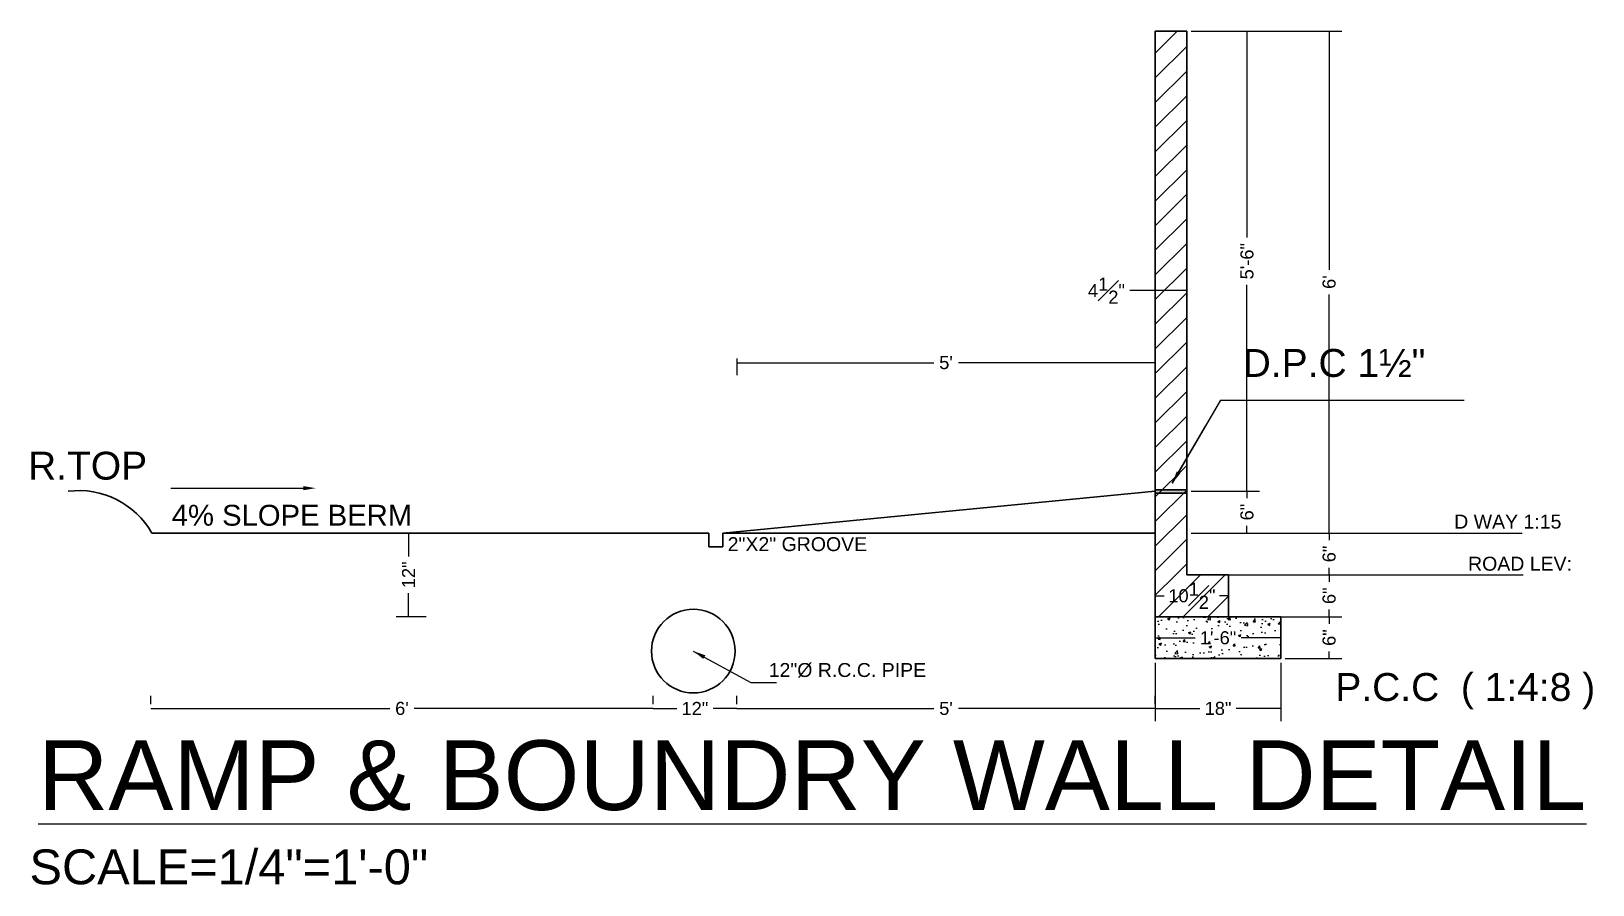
# Model space of a CAD drawing. Header units: inches. Extents: x 2124 to 5445, y -39 to 2337.
# Drawn here: x 4215.2 to 4439.1, y 1777.3 to 1899.7 of the extents above; entities that cross this region are included whole.
import ezdxf

# ---------------------------------------------------------------- set-up
doc = ezdxf.new("R2010")
doc.units = ezdxf.units.IN
doc.layers.get('Defpoints').update_dxf_attribs({"color": 3})
for name, color, linetype in [('Dimensions', 91, 'Continuous'), ('Hatching', 230, 'Continuous'), ('Pipe', 11, 'Continuous'), ('Ramp', 134, 'Continuous')]:
    doc.layers.add(name, color=color, linetype=linetype)
doc.layers.add('Lettering', color=7, linetype='Continuous', true_color=0xecbcd1)
doc.layers.add('Road', color=254, linetype='Continuous', lineweight=30)
doc.layers.add('Walls', color=7, linetype='Continuous', lineweight=30, true_color=0xf0a998)
doc.styles.get("Standard").update_dxf_attribs({"font": 'arial.ttf'})
doc.dimstyles.get("Standard").update_dxf_attribs({"dimscale": 10, "dimtxt": 0.1875, "dimasz": 0.18, "dimexe": 0.18, "dimexo": 0.0625, "dimgap": 0.09, "dimtad": 0, "dimdec": 4, "dimzin": 0, "dimdsep": 46, "dimlunit": 4, "dimtxsty": 'Standard', "dimblk": 'NONE', "dimcen": 0.09, "dimadec": 0, "dimazin": 2, "dimtfac": 1, "dimtdec": 4, "dimtofl": 0, "dimtmove": 0, "dimatfit": 3, "dimfxl": 1, "dimfrac": 1, "dimtolj": 1, "dimtzin": 0, "dimarcsym": 0})
pattern_1 = [(45, (4363.8352, 1806.2256), (-1.76777, 1.76777), [])]

# ---------------------------------------------------------------- blocks, each defined once
blk = doc.blocks.new('*D126')
at = {"layer": 'Defpoints', "color": 0, "transparency": 16777216}
for p in [(4376.39, 1812.72), (4394.39, 1812.72), (4394.39, 1812.68)]:
    blk.add_point(p, dxfattribs=at)
at = {"layer": 'Dimensions', "color": 0, "lineweight": -2, "transparency": 16777216}
for p, q in [((4376.39, 1812.68), (4382.09, 1812.68)), ((4376.39, 1812.09), (4376.39, 1810.88)), ((4394.39, 1812.68), (4388.7, 1812.68)), ((4394.39, 1812.09), (4394.39, 1810.88))]:
    blk.add_line(p, q, dxfattribs=at)
at = {"layer": 'Dimensions', "color": 0, "transparency": 16777216, "insert": (4385.39, 1812.68), "char_height": 1.875, "attachment_point": 5}
blk.add_mtext('\\A1;1\'-6"', dxfattribs=at)
blk = doc.blocks.new('_None')
blk = doc.blocks.new('*D127')
at = {"layer": 'Defpoints', "color": 0, "transparency": 16777216}
for p in [(4376.39, 1818.72), (4386.89, 1818.72), (4386.89, 1818.72)]:
    blk.add_point(p, dxfattribs=at)
at = {"layer": 'Dimensions', "color": 0, "lineweight": -2, "transparency": 16777216}
for p, q in [((4376.39, 1819.34), (4376.39, 1820.52)), ((4386.89, 1819.34), (4386.89, 1820.52)), ((4376.39, 1818.72), (4377.68, 1818.72)), ((4386.89, 1818.72), (4385.6, 1818.72))]:
    blk.add_line(p, q, dxfattribs=at)
at = {"layer": 'Dimensions', "color": 0, "transparency": 16777216, "insert": (4381.64, 1818.72), "char_height": 1.875, "attachment_point": 5}
blk.add_mtext('\\A1;10{\\H1x;\\S1#2;}"', dxfattribs=at)
blk = doc.blocks.new('*D128')
at = {"layer": 'Defpoints', "color": 0, "transparency": 16777216}
for p in [(4394.39, 1815.72), (4401.32, 1815.72), (4394.39, 1809.72)]:
    blk.add_point(p, dxfattribs=at)
at = {"layer": 'Dimensions', "color": 0, "lineweight": -2, "transparency": 16777216}
for p, q in [((4395.02, 1815.72), (4403.12, 1815.72)), ((4401.32, 1815.72), (4401.32, 1814.7)), ((4395.02, 1809.72), (4403.12, 1809.72)), ((4401.32, 1809.72), (4401.32, 1810.74))]:
    blk.add_line(p, q, dxfattribs=at)
at = {"layer": 'Dimensions', "color": 0, "transparency": 16777216, "insert": (4401.32, 1812.72), "char_height": 1.875, "attachment_point": 5, "rotation": 90}
blk.add_mtext('\\A1;6"', dxfattribs=at)
blk = doc.blocks.new('*D129')
at = {"layer": 'Defpoints', "color": 0, "transparency": 16777216}
for p in [(4386.89, 1821.72), (4401.32, 1821.72), (4386.89, 1815.72)]:
    blk.add_point(p, dxfattribs=at)
at = {"layer": 'Dimensions', "color": 0, "lineweight": -2, "transparency": 16777216}
for p, q in [((4387.52, 1821.72), (4403.12, 1821.72)), ((4401.32, 1821.72), (4401.32, 1820.7)), ((4387.52, 1815.72), (4403.12, 1815.72)), ((4401.32, 1815.72), (4401.32, 1816.74))]:
    blk.add_line(p, q, dxfattribs=at)
at = {"layer": 'Dimensions', "color": 0, "transparency": 16777216, "insert": (4401.32, 1818.72), "char_height": 1.875, "attachment_point": 5, "rotation": 90}
blk.add_mtext('\\A1;6"', dxfattribs=at)
blk = doc.blocks.new('*D130')
at = {"layer": 'Defpoints', "color": 0, "transparency": 16777216}
for p in [(4380.89, 1827.72), (4380.89, 1821.72), (4401.32, 1821.72)]:
    blk.add_point(p, dxfattribs=at)
at = {"layer": 'Dimensions', "color": 0, "lineweight": -2, "transparency": 16777216}
for p, q in [((4381.52, 1827.72), (4403.12, 1827.72)), ((4401.32, 1827.72), (4401.32, 1826.7)), ((4401.32, 1821.72), (4401.32, 1822.74)), ((4381.52, 1821.72), (4403.12, 1821.72))]:
    blk.add_line(p, q, dxfattribs=at)
at = {"layer": 'Dimensions', "color": 0, "transparency": 16777216, "insert": (4401.32, 1824.72), "char_height": 1.875, "attachment_point": 5, "rotation": 90}
blk.add_mtext('\\A1;6"', dxfattribs=at)
blk = doc.blocks.new('*D131')
at = {"layer": 'Defpoints', "color": 0, "transparency": 16777216}
for p in [(4380.89, 1833.72), (4380.89, 1827.72), (4389.54, 1827.72)]:
    blk.add_point(p, dxfattribs=at)
at = {"layer": 'Dimensions', "color": 0, "lineweight": -2, "transparency": 16777216}
for p, q in [((4381.52, 1833.72), (4391.34, 1833.72)), ((4389.54, 1833.72), (4389.54, 1832.7)), ((4381.52, 1827.72), (4391.34, 1827.72)), ((4389.54, 1827.72), (4389.54, 1828.74))]:
    blk.add_line(p, q, dxfattribs=at)
at = {"layer": 'Dimensions', "color": 0, "transparency": 16777216, "insert": (4389.54, 1830.72), "char_height": 1.875, "attachment_point": 5, "rotation": 90}
blk.add_mtext('\\A1;6"', dxfattribs=at)
blk = doc.blocks.new('*D132')
at = {"layer": 'Defpoints', "color": 0, "transparency": 16777216}
for p in [(4380.89, 1899.72), (4380.89, 1833.72), (4389.54, 1833.72)]:
    blk.add_point(p, dxfattribs=at)
at = {"layer": 'Dimensions', "color": 0, "lineweight": -2, "transparency": 16777216}
for p, q in [((4381.52, 1899.72), (4391.34, 1899.72)), ((4389.54, 1899.72), (4389.54, 1870.11)), ((4389.54, 1833.72), (4389.54, 1863.33)), ((4381.52, 1833.72), (4391.34, 1833.72))]:
    blk.add_line(p, q, dxfattribs=at)
at = {"layer": 'Dimensions', "color": 0, "transparency": 16777216, "insert": (4389.54, 1866.72), "char_height": 1.875, "attachment_point": 5, "rotation": 90}
blk.add_mtext('\\A1;5\'-6"', dxfattribs=at)
blk = doc.blocks.new('*D122')
at = {"layer": 'Defpoints', "color": 0, "transparency": 16777216}
for p in [(4380.89, 1899.72), (4380.89, 1827.72), (4401.32, 1827.72)]:
    blk.add_point(p, dxfattribs=at)
at = {"layer": 'Dimensions', "color": 0, "lineweight": -2, "transparency": 16777216}
for p, q in [((4381.52, 1899.72), (4403.12, 1899.72)), ((4401.32, 1899.72), (4401.32, 1865.49)), ((4401.32, 1827.72), (4401.32, 1861.95)), ((4381.52, 1827.72), (4403.12, 1827.72))]:
    blk.add_line(p, q, dxfattribs=at)
at = {"layer": 'Dimensions', "color": 0, "transparency": 16777216, "insert": (4401.32, 1863.72), "char_height": 1.875, "attachment_point": 5, "rotation": 90}
blk.add_mtext("\\A1;6'", dxfattribs=at)
blk = doc.blocks.new('*D133')
at = {"layer": 'Defpoints', "color": 0, "transparency": 16777216}
for p in [(4376.39, 1809.72), (4394.39, 1809.72), (4394.39, 1802.55)]:
    blk.add_point(p, dxfattribs=at)
at = {"layer": 'Dimensions', "color": 0, "lineweight": -2, "transparency": 16777216}
for p, q in [((4376.39, 1809.09), (4376.39, 1800.75)), ((4394.39, 1809.09), (4394.39, 1800.75)), ((4376.39, 1802.55), (4382.78, 1802.55)), ((4394.39, 1802.55), (4388.01, 1802.55))]:
    blk.add_line(p, q, dxfattribs=at)
at = {"layer": 'Dimensions', "color": 0, "transparency": 16777216, "insert": (4385.39, 1802.55), "char_height": 1.875, "attachment_point": 5}
blk.add_mtext('\\A1;18"', dxfattribs=at)
blk = doc.blocks.new('*D123')
at = {"layer": 'Defpoints', "color": 0, "transparency": 16777216}
for p in [(4316.39, 1802.55), (4316.39, 1802.55), (4376.39, 1802.55)]:
    blk.add_point(p, dxfattribs=at)
at = {"layer": 'Dimensions', "color": 0, "lineweight": -2, "transparency": 16777216}
for p, q in [((4316.39, 1803.18), (4316.39, 1804.35)), ((4316.39, 1802.55), (4344.63, 1802.55)), ((4376.39, 1802.55), (4348.16, 1802.55)), ((4376.39, 1803.18), (4376.39, 1804.35))]:
    blk.add_line(p, q, dxfattribs=at)
at = {"layer": 'Dimensions', "color": 0, "transparency": 16777216, "insert": (4346.39, 1802.55), "char_height": 1.875, "attachment_point": 5}
blk.add_mtext("\\A1;5'", dxfattribs=at)
blk = doc.blocks.new('*D124')
at = {"layer": 'Defpoints', "color": 0, "transparency": 16777216}
for p in [(4304.39, 1802.55), (4304.39, 1802.55), (4316.39, 1802.55)]:
    blk.add_point(p, dxfattribs=at)
at = {"layer": 'Dimensions', "color": 0, "lineweight": -2, "transparency": 16777216}
for p, q in [((4304.39, 1803.18), (4304.39, 1804.35)), ((4304.39, 1802.55), (4307.78, 1802.55)), ((4316.39, 1802.55), (4313.01, 1802.55)), ((4316.39, 1803.18), (4316.39, 1804.35))]:
    blk.add_line(p, q, dxfattribs=at)
at = {"layer": 'Dimensions', "color": 0, "transparency": 16777216, "insert": (4310.39, 1802.55), "char_height": 1.875, "width": 5.5342, "attachment_point": 5}
blk.add_mtext('\\A1;12"', dxfattribs=at)
blk = doc.blocks.new('*D125')
at = {"layer": 'Defpoints', "color": 0, "transparency": 16777216}
for p in [(4232.39, 1802.55), (4232.39, 1802.55), (4304.39, 1802.55)]:
    blk.add_point(p, dxfattribs=at)
at = {"layer": 'Dimensions', "color": 0, "lineweight": -2, "transparency": 16777216}
for p, q in [((4232.39, 1803.18), (4232.39, 1804.35)), ((4232.39, 1802.55), (4266.63, 1802.55)), ((4304.39, 1802.55), (4270.16, 1802.55)), ((4304.39, 1803.18), (4304.39, 1804.35))]:
    blk.add_line(p, q, dxfattribs=at)
at = {"layer": 'Dimensions', "color": 0, "transparency": 16777216, "insert": (4268.39, 1802.55), "char_height": 1.875, "attachment_point": 5}
blk.add_mtext("\\A1;6'", dxfattribs=at)
blk = doc.blocks.new('*D134')
at = {"layer": 'Defpoints', "color": 0, "transparency": 16777216}
for p in [(4272.47, 1827.72), (4269.34, 1815.72), (4272.47, 1815.72)]:
    blk.add_point(p, dxfattribs=at)
at = {"layer": 'Dimensions', "color": 0, "lineweight": -2, "transparency": 16777216}
for p, q in [((4271.85, 1827.72), (4267.54, 1827.72)), ((4269.34, 1827.72), (4269.34, 1824.34)), ((4269.34, 1815.72), (4269.34, 1819.1)), ((4271.85, 1815.72), (4267.54, 1815.72))]:
    blk.add_line(p, q, dxfattribs=at)
at = {"layer": 'Dimensions', "color": 0, "transparency": 16777216, "insert": (4269.34, 1821.72), "char_height": 1.875, "width": 5.5342, "attachment_point": 5, "rotation": 90}
blk.add_mtext('\\A1;12"', dxfattribs=at)
blk = doc.blocks.new('*D135')
at = {"layer": 'Defpoints', "color": 0, "transparency": 16777216}
for p in [(4376.39, 1863.05), (4380.89, 1863.05), (4380.89, 1862.5)]:
    blk.add_point(p, dxfattribs=at)
at = {"layer": 'Dimensions', "color": 0, "lineweight": -2, "transparency": 16777216}
for p, q in [((4376.39, 1862.5), (4372.75, 1862.5)), ((4380.89, 1862.5), (4376.39, 1862.5)), ((4376.39, 1862.43), (4376.39, 1860.7)), ((4380.89, 1862.43), (4380.89, 1860.7))]:
    blk.add_line(p, q, dxfattribs=at)
at = {"layer": 'Dimensions', "color": 0, "transparency": 16777216, "insert": (4369.39, 1862.5), "char_height": 1.875, "attachment_point": 5}
blk.add_mtext('\\A1;4{\\H1x;\\S1#2;}"', dxfattribs=at)
blk = doc.blocks.new('*D136')
at = {"layer": 'Defpoints', "color": 0, "transparency": 16777216}
for p in [(4316.39, 1853.37), (4316.39, 1852.16), (4376.39, 1853.37)]:
    blk.add_point(p, dxfattribs=at)
at = {"layer": 'Dimensions', "color": 0, "lineweight": -2, "transparency": 16777216}
for p, q in [((4316.39, 1852.75), (4316.39, 1850.36)), ((4316.39, 1852.16), (4344.63, 1852.16)), ((4376.39, 1852.16), (4348.16, 1852.16)), ((4376.39, 1852.75), (4376.39, 1850.36))]:
    blk.add_line(p, q, dxfattribs=at)
at = {"layer": 'Dimensions', "color": 0, "transparency": 16777216, "insert": (4346.39, 1852.16), "char_height": 1.875, "attachment_point": 5}
blk.add_mtext("\\A1;5'", dxfattribs=at)

msp = doc.modelspace()

# ---------------------------------------------------------------- hatches: boundary and pattern name
at = {"layer": 'Hatching'}
h = msp.add_hatch(dxfattribs=at)
h.set_pattern_fill('ANSI31', color=256, scale=20)
h.set_pattern_definition(pattern_1)
h.paths.add_polyline_path([(4380.89381, 1899.71786), (4376.39381, 1899.71786), (4376.39381, 1833.71786), (4380.89381, 1833.71786)])
h.paths.add_polyline_path([(4380.89381, 1827.71786), (4380.89381, 1833.71786), (4376.39381, 1833.71786), (4376.39381, 1821.71786), (4380.89381, 1821.71786)])
h = msp.add_hatch(color=256, dxfattribs=at)
h.dxf.hatch_style = 1
h.paths.add_polyline_path([(4380.89381, 1833.92596), (4376.39381, 1833.92596), (4376.39381, 1833.71786), (4376.39381, 1833.42596), (4380.89381, 1833.42596), (4380.89381, 1833.71786)])
h = msp.add_hatch(dxfattribs=at)
h.set_pattern_fill('ANSI31', color=256, scale=20)
h.set_pattern_definition(pattern_1)
h.paths.add_polyline_path([(4386.89381, 1821.71786), (4376.39381, 1821.71786), (4376.39381, 1815.71786), (4386.89381, 1815.71786)])
h = msp.add_hatch(dxfattribs=at)
h.set_pattern_fill('AR-CONC', color=256, scale=0.5)
h.set_pattern_definition([(50, (4363.8352, 1806.2256), (3.5863, -0.31376), [0.375, -4.125]), (355, (4363.8352, 1806.2256), (-0.69376, 3.76096), [0.3, -3.3]), (100.451, (4364.134, 1806.1994), (2.89254, 3.4472), [0.3187, -3.5057]), (46.184, (4363.835, 1807.2256), (5.3362, -0.8276), [0.5625, -6.1875]), (96.636, (4364.28, 1807.1566), (4.6733, 4.8706), [0.47805, -5.2586]), (351.184, (4363.835, 1807.2256), (4.6733, 4.8706), [0.45, -4.95]), (21, (4364.3352, 1806.9756), (2.98454, -2.0131), [0.375, -4.125]), (326, (4364.3352, 1806.9756), (1.21658, 3.62575), [0.3, -3.3]), (71.451, (4364.584, 1806.8078), (4.2011, 1.61266), [0.3187, -3.5057]), (37.5, (4363.8352, 1806.2256), (0.0608, 1.66447), [0, -3.26, 0, -3.35, 0, -3.3125]), (7.5, (4363.8352, 1806.2256), (1.31535, 1.97206), [0, -1.91, 0, -3.185, 0, -1.2625]), (327.5, (4362.7202, 1806.2256), (2.66911, -0.112774), [0, -1.25, 0, -3.9, 0, -5.175]), (317.5, (4362.2202, 1806.2256), (2.91593, 0.50052), [0, -1.625, 0, -2.59, 0, -3.675])])
h.paths.add_polyline_path([(4394.39381, 1809.71786), (4394.39381, 1815.71786), (4376.39381, 1815.71786), (4376.39381, 1809.71786)])
h.paths.add_polyline_path([(4382.23598, 1810.73581), (4388.3892, 1810.73581), (4388.3892, 1814.59964), (4382.23598, 1814.59964)], flags=24)

# ---------------------------------------------------------------- linework, layer by layer
for p, q in [((4380.89381, 1827.71786), (4380.89381, 1821.71786)), ((4380.89381, 1821.71786), (4380.89381, 1827.71786))]:
    msp.add_line(p, q)
at = {"layer": 'Hatching', "lineweight": 30}
for p, q in [((4380.89381, 1833.92596), (4376.39381, 1833.92596)), ((4380.89381, 1833.42596), (4376.39381, 1833.42596))]:
    msp.add_line(p, q, dxfattribs=at)
at = {"layer": 'Lettering'}
for p, q in [((4385.74341, 1846.80467), (4378.82418, 1834.85516)), ((4385.74341, 1846.80467), (4420.6832, 1846.80467)), ((4235.27228, 1834.16185), (4254.31667, 1834.16185)), ((4403.11883, 1827.71786), (4428.98756, 1827.71786)), ((4403.11883, 1821.71786), (4429.15546, 1821.71786)), ((4310.16182, 1810.78128), (4318.41759, 1806.25799)), ((4318.41759, 1806.25799), (4322.10844, 1806.25799))]:
    msp.add_line(p, q, dxfattribs=at)
for points in [[(4254.23754, 1834.45783), (4254.23754, 1833.85783), (4256.03754, 1834.15783)], [(4311.59626, 1809.65328), (4311.88456, 1810.17948), (4310.16182, 1810.78128)]]:
    msp.add_solid(points, dxfattribs=at)
at = {"layer": 'Pipe', "lineweight": 30}
msp.add_circle((4310.16182, 1810.78128), 6, dxfattribs=at)
at = {"layer": 'Ramp', "lineweight": 30}
msp.add_line((4376.39381, 1833.71786), (4314.39381, 1827.71786), dxfattribs=at)
at = {"layer": 'Road'}
for p, q in [((4312.39381, 1827.71786), (4232.54665, 1827.71786)), ((4312.39381, 1825.71786), (4312.39381, 1827.71786)), ((4316.39381, 1827.71786), (4314.39381, 1827.71786)), ((4314.39381, 1827.71786), (4314.39381, 1825.71786)), ((4376.39381, 1827.71786), (4316.39381, 1827.71786)), ((4314.39381, 1825.71786), (4312.39381, 1825.71786))]:
    msp.add_line(p, q, dxfattribs=at)
msp.add_arc((4222.04665, 1821.71786), 12.09339, 29.7448813, 97.1250163, dxfattribs=at)
at = {"layer": 'Walls'}
for p, q in [((4380.89381, 1899.71786), (4376.39381, 1899.71786)), ((4376.39381, 1899.71786), (4376.39381, 1833.71786)), ((4380.89381, 1833.71786), (4380.89381, 1899.71786)), ((4376.39381, 1821.71786), (4376.39381, 1833.71786)), ((4380.89381, 1821.71786), (4380.89381, 1833.71786)), ((4380.89381, 1827.71786), (4380.89381, 1821.71786)), ((4376.39381, 1815.71786), (4376.39381, 1821.71786)), ((4380.89381, 1821.71786), (4386.89381, 1821.71786)), ((4386.89381, 1821.71786), (4386.89381, 1815.71786)), ((4376.39381, 1809.71786), (4376.39381, 1815.71786)), ((4376.39381, 1815.71786), (4394.39381, 1815.71786)), ((4394.39381, 1815.71786), (4394.39381, 1809.71786)), ((4394.39381, 1809.71786), (4376.39381, 1809.71786))]:
    msp.add_line(p, q, dxfattribs=at)

# ---------------------------------------------------------------- texts
at = {"layer": 'Lettering', "attachment_point": 1}
for s, width, insert, char_height in [('\\pxqc;D.P.C 1½"', 32.5649731, (4385.74341, 1854.12131), 4), ('R.TOP', 14.8002133, (4214.77898, 1839.38632), 4), ('4% SLOPE BERM', 34.5221799, (4235.3811, 1831.77017), 3), ('D WAY 1:15', 19.8122535, (4419.24934, 1830.35894), 2), ('2"X2" GROOVE', 20.7629638, (4315.08564, 1827.12356), 2), ('ROAD LEV:', 24.0366301, (4421.23728, 1824.32074), 2), ('12"%%C R.C.C. PIPE', 23.9905365, (4320.96604, 1809.06718), 2), ('\\pxqc;{\\H2x;P.C.C  ( 1:4:8 )}', 45.5972441, (4398.03351, 1807.63198), 2), ('{\\LRAMP & BOUNDRY WALL DETAIL}', 226.8456981, (4216.21607, 1797.9839), 10), ('\\A1;SCALE=1/4"=1\'-0"', 128.3637229, (4214.98898, 1782.32389), 5)]:
    msp.add_mtext_dynamic_manual_height_columns(s, width=width, gutter_width=1, heights=[0], dxfattribs=dict(at, insert=insert, char_height=char_height))

# ---------------------------------------------------------------- dimensions: what is measured, and where the dimension line sits
at = {"layer": 'Dimensions'}
for base, p1, p2, picture, middle in [((4389.54341, 1833.71786), (4380.89381, 1899.71786), (4380.89381, 1833.71786), '*D132', (4389.54341, 1866.71786)), ((4401.31883, 1827.71786), (4380.89381, 1899.71786), (4380.89381, 1827.71786), '*D122', (4401.31883, 1863.71786)), ((4389.54341, 1827.71786), (4380.89381, 1833.71786), (4380.89381, 1827.71786), '*D131', (4389.54341, 1830.71786)), ((4401.31883, 1821.71786), (4380.89381, 1827.71786), (4380.89381, 1821.71786), '*D130', (4401.31883, 1824.71786)), ((4401.31883, 1821.71786), (4386.89381, 1815.71786), (4386.89381, 1821.71786), '*D129', (4401.31883, 1818.71786))]:
    dim = msp.add_linear_dim(base=base, p1=p1, p2=p2, angle=90, dimstyle='Standard', dxfattribs=at)
    dim.commit()
    dim.dimension.update_dxf_attribs({"geometry": picture, "text_midpoint": middle})
dim = msp.add_linear_dim(base=(4380.89381, 1862.50376), p1=(4376.39381, 1863.05005), p2=(4380.89381, 1863.05005), dimstyle='Standard', dxfattribs=at)
dim.commit()
dim.dimension.update_dxf_attribs({"geometry": '*D135', "text_midpoint": (4369.39489, 1862.50376), "dimtype": 160})
for base, p1, p2, picture, middle in [((4316.39381, 1852.15732), (4376.39381, 1853.37123), (4316.39381, 1853.37123), '*D136', (4346.39381, 1852.15732)), ((4386.89381, 1818.71786), (4376.39381, 1818.71786), (4386.89381, 1818.71786), '*D127', (4381.64381, 1818.71786)), ((4394.39381, 1812.68115), (4376.39381, 1812.71786), (4394.39381, 1812.71786), '*D126', (4385.39381, 1812.68115)), ((4232.39381, 1802.55149), (4304.39381, 1802.55149), (4232.39381, 1802.55149), '*D125', (4268.39381, 1802.55149)), ((4316.39381, 1802.55149), (4376.39381, 1802.55149), (4316.39381, 1802.55149), '*D123', (4346.39381, 1802.55149))]:
    dim = msp.add_linear_dim(base=base, p1=p1, p2=p2, dimstyle='Standard', dxfattribs=at)
    dim.commit()
    dim.dimension.update_dxf_attribs({"geometry": picture, "text_midpoint": middle})
dim = msp.add_linear_dim(base=(4269.33529, 1815.71786), p1=(4272.47023, 1827.71786), p2=(4272.47023, 1815.71786), angle=90, text='12"', dimstyle='Standard', dxfattribs=at)
dim.commit()
dim.dimension.update_dxf_attribs({"geometry": '*D134', "text_midpoint": (4269.33529, 1821.71786)})
dim = msp.add_linear_dim(base=(4401.31883, 1815.71786), p1=(4394.39381, 1809.71786), p2=(4394.39381, 1815.71786), angle=90, dimstyle='Standard', override={"dimtmove": 2}, dxfattribs=at)
dim.commit()
dim.dimension.update_dxf_attribs({"geometry": '*D128', "text_midpoint": (4401.31883, 1812.71786), "dimtype": 160})
for base, p1, p2, text, picture, middle in [((4394.39381, 1802.55149), (4376.39381, 1809.71786), (4394.39381, 1809.71786), '18"', '*D133', (4385.39381, 1802.55149)), ((4304.39381, 1802.55149), (4316.39381, 1802.55149), (4304.39381, 1802.55149), '12"', '*D124', (4310.39381, 1802.55149))]:
    dim = msp.add_linear_dim(base=base, p1=p1, p2=p2, text=text, dimstyle='Standard', dxfattribs=at)
    dim.commit()
    dim.dimension.update_dxf_attribs({"geometry": picture, "text_midpoint": middle})

# ---------------------------------------------------------------- leaders
at = {"layer": 'Lettering'}
msp.add_leader([(4378.82418, 1834.85516), (4383.57023, 1843.0516)], dimstyle='Standard', override={"dimgap": 0.09, "dimtad": 0}, dxfattribs=at)

doc.saveas('drawing.dxf')
